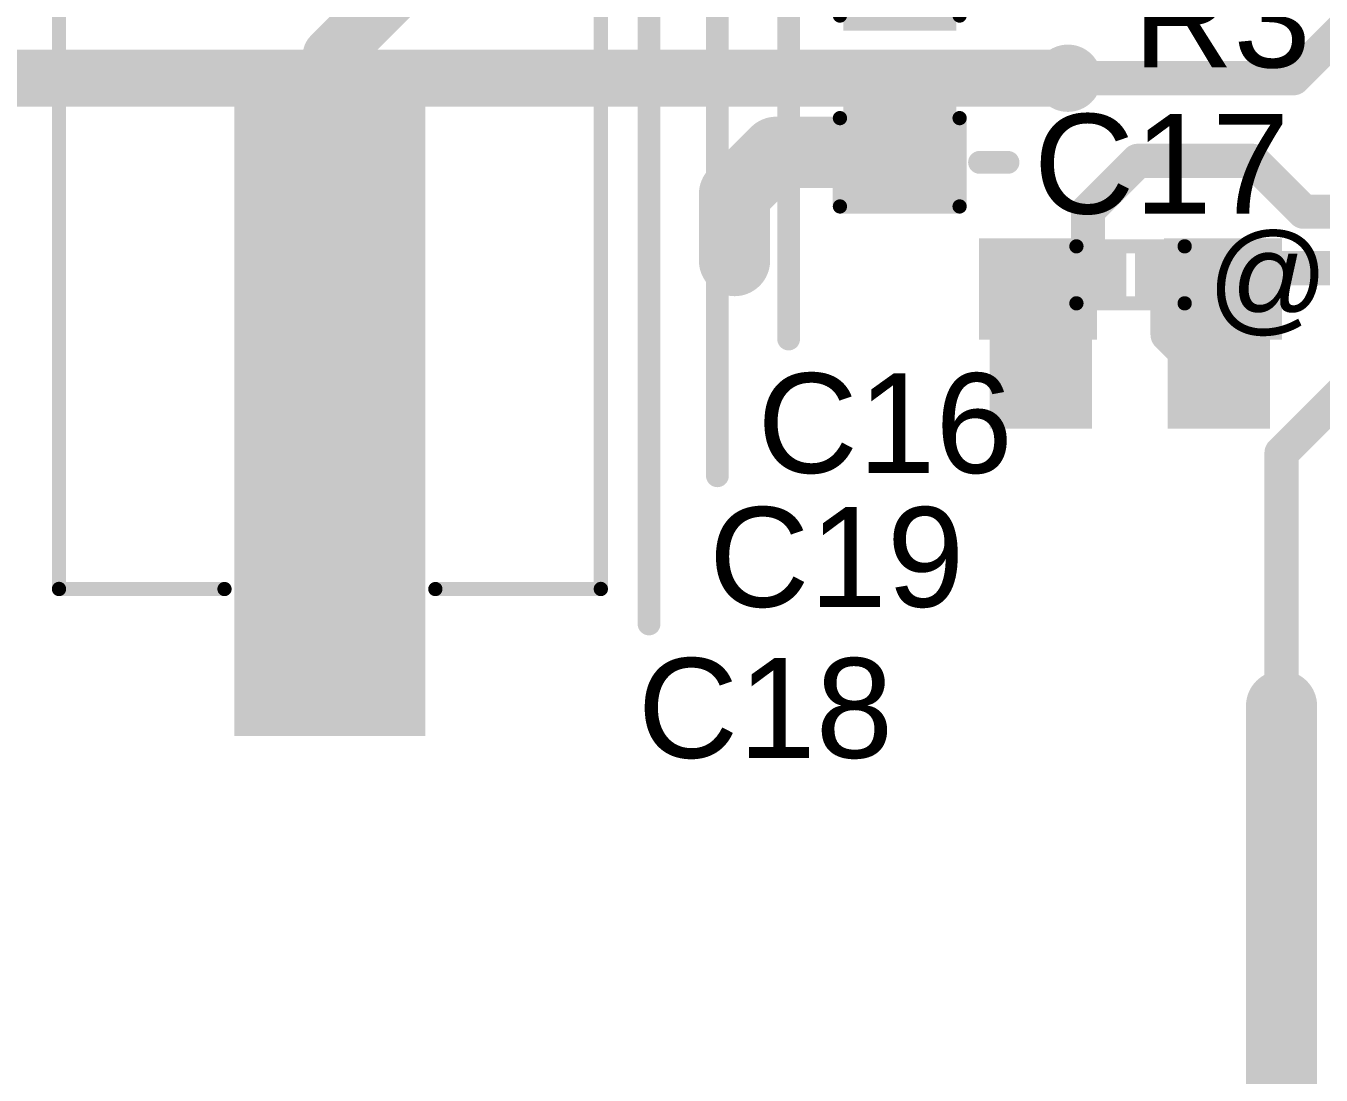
# Model space of a CAD drawing. Header units: millimetres. Extents: x -1.41 to 1.31, y -1.41 to 1.41.
# Drawn here: x -0.8147 to -0.3601, y -0.5969 to -0.2286 of the extents above; entities that cross this region are included whole.
import ezdxf

# ---------------------------------------------------------------- set-up
doc = ezdxf.new("R2010")
doc.units = ezdxf.units.MM
doc.header["$MEASUREMENT"] = 0
for name, color, linetype in [('BottomLayer', 5, 'Continuous'), ('BottomPaste', 16, 'Continuous'), ('BottomSolder', 6, 'Continuous'), ('Mechanical2', 216, 'Continuous'), ('TopLayer', 1, 'Continuous'), ('TopOverlay', 2, 'Continuous'), ('TopPaste', 8, 'Continuous'), ('TopSolder', 216, 'Continuous'), ('ViaHoleLayer', 16, 'Continuous')]:
    doc.layers.add(name, color=color, linetype=linetype)
doc.styles.add('Arial', font='arial.ttf', dxfattribs={"height": 0.2})

# ---------------------------------------------------------------- blocks, each defined once
blk = doc.blocks.new('HCM4920000000ABJT_23')
at = {"layer": 'TopLayer'}
blk.add_hatch(color=1, dxfattribs=at).paths.add_polyline_path([(0.06006, 0.02852), (0.27659, 0.02852), (0.27659, -0.03053), (0.06006, -0.03053)])
at = {"layer": 'TopPaste'}
blk.add_hatch(color=8, dxfattribs=at).paths.add_polyline_path([(0.06006, 0.02852), (0.27659, 0.02852), (0.27659, -0.03053), (0.06006, -0.03053)])
at = {"layer": 'TopSolder'}
blk.add_hatch(color=216, dxfattribs=at).paths.add_polyline_path([(0.05606, 0.03252), (0.28059, 0.03252), (0.28059, -0.03453), (0.05606, -0.03453)])
at = {"layer": 'TopOverlay', "const_width": 0.005}
for points in [[(0.22892, 0.09408), (-0.22696, 0.09408)], [(0.22896, 0.036), (0.22896, 0.09408)], [(0.22896, -0.09609), (0.22896, -0.038)], [(0.22892, -0.09609), (-0.22696, -0.09609)]]:
    blk.add_lwpolyline(points, dxfattribs=at)
at = {"layer": 'TopOverlay', "const_width": 0.0025}
for points in [[(0.22767, 0.09408, 1), (0.23017, 0.09408, 1)], [(0.22771, 0.09408, 1), (0.23021, 0.09408, 1)], [(0.22771, 0.036, 1), (0.23021, 0.036, 1)], [(0.22771, -0.038, 1), (0.23021, -0.038, 1)], [(0.22767, -0.09609, 1), (0.23017, -0.09609, 1)], [(0.22771, -0.09609, 1), (0.23021, -0.09609, 1)]]:
    blk.add_lwpolyline(points, format="xyb", close=True, dxfattribs=at)
blk = doc.blocks.new('R___0201_84')
at = {"layer": 'TopLayer'}
for points in [[(-0.01614, 0.00728), (-0.00551, 0.00728), (-0.00551, -0.00728), (-0.01614, -0.00728)], [(0.00551, 0.00728), (0.01614, 0.00728), (0.01614, -0.00728), (0.00551, -0.00728)]]:
    blk.add_hatch(color=1, dxfattribs=at).paths.add_polyline_path(points)
at = {"layer": 'TopPaste'}
for points in [[(-0.01614, 0.00728), (-0.00551, 0.00728), (-0.00551, -0.00728), (-0.01614, -0.00728)], [(0.00551, 0.00728), (0.01614, 0.00728), (0.01614, -0.00728), (0.00551, -0.00728)]]:
    blk.add_hatch(color=8, dxfattribs=at).paths.add_polyline_path(points)
at = {"layer": 'TopSolder'}
for points in [[(-0.02014, 0.01128), (-0.00151, 0.01128), (-0.00151, -0.01128), (-0.02014, -0.01128)], [(0.00151, 0.01128), (0.02014, 0.01128), (0.02014, -0.01128), (0.00151, -0.01128)]]:
    blk.add_hatch(color=216, dxfattribs=at).paths.add_polyline_path(points)
at = {"layer": 'TopOverlay', "const_width": 0.005}
for points in [[(-0.019, 0.01), (0.019, 0.01)], [(-0.019, -0.01), (-0.019, 0.01)], [(0.019, -0.01), (0.019, 0.01)], [(-0.019, -0.01), (0.019, -0.01)]]:
    blk.add_lwpolyline(points, dxfattribs=at)
at = {"layer": 'TopOverlay', "const_width": 0.0025}
for points in [[(-0.02025, 0.01, 1), (-0.01775, 0.01, 1)], [(-0.02025, 0.01, 1), (-0.01775, 0.01, 1)], [(0.01775, 0.01, 1), (0.02025, 0.01, 1)], [(0.01775, 0.01, 1), (0.02025, 0.01, 1)], [(-0.02025, -0.01, 1), (-0.01775, -0.01, 1)], [(-0.02025, -0.01, 1), (-0.01775, -0.01, 1)], [(0.01775, -0.01, 1), (0.02025, -0.01, 1)], [(0.01775, -0.01, 1), (0.02025, -0.01, 1)]]:
    blk.add_lwpolyline(points, format="xyb", close=True, dxfattribs=at)
blk = doc.blocks.new('IND_0603_B_85')
at = {"layer": 'BottomLayer'}
for points in [[(-0.04921, 0.01378), (-0.01575, 0.01378), (-0.01575, -0.01378), (-0.04921, -0.01378)], [(0.01575, 0.01378), (0.04921, 0.01378), (0.04921, -0.01378), (0.01575, -0.01378)]]:
    blk.add_hatch(color=5, dxfattribs=at).paths.add_polyline_path(points)
at = {"layer": 'BottomPaste'}
for points in [[(-0.04921, 0.01378), (-0.01575, 0.01378), (-0.01575, -0.01378), (-0.04921, -0.01378)], [(0.01575, 0.01378), (0.04921, 0.01378), (0.04921, -0.01378), (0.01575, -0.01378)]]:
    blk.add_hatch(color=16, dxfattribs=at).paths.add_polyline_path(points)
at = {"layer": 'BottomSolder'}
for points in [[(-0.05321, 0.01778), (-0.01175, 0.01778), (-0.01175, -0.01778), (-0.05321, -0.01778)], [(0.01175, 0.01778), (0.05321, 0.01778), (0.05321, -0.01778), (0.01175, -0.01778)]]:
    blk.add_hatch(color=6, dxfattribs=at).paths.add_polyline_path(points)
blk = doc.blocks.new('C___0603_94')
at = {"layer": 'TopLayer'}
for points in [[(-0.015, 0.0175), (-0.015, -0.0175), (-0.045, -0.0175), (-0.045, 0.0175)], [(0.045, 0.0175), (0.045, -0.0175), (0.015, -0.0175), (0.015, 0.0175)]]:
    blk.add_hatch(color=1, dxfattribs=at).paths.add_polyline_path(points)
at = {"layer": 'TopPaste'}
for points in [[(-0.015, 0.0175), (-0.015, -0.0175), (-0.045, -0.0175), (-0.045, 0.0175)], [(0.045, 0.0175), (0.045, -0.0175), (0.015, -0.0175), (0.015, 0.0175)]]:
    blk.add_hatch(color=8, dxfattribs=at).paths.add_polyline_path(points)
at = {"layer": 'TopSolder'}
for points in [[(-0.01264, 0.01986), (-0.01264, -0.01986), (-0.04736, -0.01986), (-0.04736, 0.01986)], [(0.04736, 0.01986), (0.04736, -0.01986), (0.01264, -0.01986), (0.01264, 0.01986)]]:
    blk.add_hatch(color=216, dxfattribs=at).paths.add_polyline_path(points)
at = {"layer": 'TopOverlay', "const_width": 0.005}
for points in [[(-0.049, 0.021), (-0.049, -0.021)], [(-0.049, 0.021), (-0.018, 0.021)], [(0.018, 0.021), (0.049, 0.021)], [(0.049, 0.021), (0.049, -0.021)], [(-0.049, -0.021), (-0.018, -0.021)], [(0.018, -0.021), (0.049, -0.021)]]:
    blk.add_lwpolyline(points, dxfattribs=at)
at = {"layer": 'TopOverlay', "const_width": 0.0025}
for points in [[(-0.05025, 0.021, 1), (-0.04775, 0.021, 1)], [(-0.05025, 0.021, 1), (-0.04775, 0.021, 1)], [(-0.01925, 0.021, 1), (-0.01675, 0.021, 1)], [(0.01675, 0.021, 1), (0.01925, 0.021, 1)], [(0.04775, 0.021, 1), (0.05025, 0.021, 1)], [(0.04775, 0.021, 1), (0.05025, 0.021, 1)], [(-0.05025, -0.021, 1), (-0.04775, -0.021, 1)], [(-0.05025, -0.021, 1), (-0.04775, -0.021, 1)], [(-0.01925, -0.021, 1), (-0.01675, -0.021, 1)], [(0.01675, -0.021, 1), (0.01925, -0.021, 1)], [(0.04775, -0.021, 1), (0.05025, -0.021, 1)], [(0.04775, -0.021, 1), (0.05025, -0.021, 1)]]:
    blk.add_lwpolyline(points, format="xyb", close=True, dxfattribs=at)

msp = doc.modelspace()

# ---------------------------------------------------------------- hatches: boundary and pattern name
at = {"layer": 'BottomLayer'}
h = msp.add_hatch(color=5, dxfattribs=at)
edge = h.paths.add_edge_path()
edge.add_arc((-0.449, -0.247), 0.01181, 0, 360)
h = msp.add_hatch(color=5, dxfattribs=at)
edge = h.paths.add_edge_path()
edge.add_arc((-0.566, -0.311), 0.01181, 0, 360)
for points in [[(-0.47648, -0.37), (-0.44048, -0.37), (-0.44048, -0.307), (-0.47648, -0.307)], [(-0.414, -0.37), (-0.378, -0.37), (-0.378, -0.307), (-0.414, -0.307)]]:
    msp.add_hatch(color=5, dxfattribs=at).paths.add_polyline_path(points)
h = msp.add_hatch(color=5, dxfattribs=at)
edge = h.paths.add_edge_path()
edge.add_arc((-0.45948, -0.354), 0.01181, 0, 360)
h = msp.add_hatch(color=5, dxfattribs=at)
edge = h.paths.add_edge_path()
edge.add_arc((-0.397, -0.354), 0.01181, 0, 360)
at = {"layer": 'TopLayer'}
h = msp.add_hatch(color=1, dxfattribs=at)
edge = h.paths.add_edge_path()
edge.add_arc((-0.449, -0.247), 0.01181, 0, 360)
h = msp.add_hatch(color=1, dxfattribs=at)
edge = h.paths.add_edge_path()
edge.add_arc((-0.566, -0.311), 0.01181, 0, 360)
for points in [[(-0.45165, -0.328), (-0.43165, -0.328), (-0.43165, -0.304), (-0.45165, -0.304)], [(-0.424, -0.328), (-0.404, -0.328), (-0.404, -0.304), (-0.424, -0.304)]]:
    msp.add_hatch(color=1, dxfattribs=at).paths.add_polyline_path(points)
h = msp.add_hatch(color=1, dxfattribs=at)
edge = h.paths.add_edge_path()
edge.add_arc((-0.45948, -0.354), 0.01181, 0, 360)
h = msp.add_hatch(color=1, dxfattribs=at)
edge = h.paths.add_edge_path()
edge.add_arc((-0.397, -0.354), 0.01181, 0, 360)
at = {"layer": 'ViaHoleLayer'}
h = msp.add_hatch(color=16, dxfattribs=at)
edge = h.paths.add_edge_path()
edge.add_arc((-0.449, -0.247), 0.00591, 0, 360)
h = msp.add_hatch(color=16, dxfattribs=at)
edge = h.paths.add_edge_path()
edge.add_arc((-0.566, -0.311), 0.00591, 0, 360)
h = msp.add_hatch(color=16, dxfattribs=at)
edge = h.paths.add_edge_path()
edge.add_arc((-0.45948, -0.354), 0.00591, 0, 360)
h = msp.add_hatch(color=16, dxfattribs=at)
edge = h.paths.add_edge_path()
edge.add_arc((-0.397, -0.354), 0.00591, 0, 360)

# ---------------------------------------------------------------- linework, layer by layer
at = {"layer": 'BottomLayer'}
for points, const_width in [([(-0.97, -0.247), (-0.449, -0.247)], 0.02), ([(-0.397, -0.32348), (-0.39452, -0.321)], 0.025)]:
    msp.add_lwpolyline(points, dxfattribs=dict(at, const_width=const_width))
for points, const_width in [([(-0.454, -0.247, 1), (-0.444, -0.247, 1)], 0.01), ([(-0.40077, -0.321, 1), (-0.38827, -0.321, 1)], 0.0125), ([(-0.40325, -0.32348, 1), (-0.39075, -0.32348, 1)], 0.0125)]:
    msp.add_lwpolyline(points, format="xyb", close=True, dxfattribs=dict(at, const_width=const_width))
at = {"layer": 'Mechanical2', "const_width": 0.015}
msp.add_lwpolyline([(1.30453, -0.50159, -5.376897), (1.30384, 0.50339)], format="xyb", dxfattribs=at)
at = {"layer": 'TopLayer'}
for points, const_width in [([(-0.70757, -0.23909), (-0.68397, -0.2155)], 0.02), ([(-0.36983, -0.247), (-0.345, -0.22217)], 0.012), ([(-0.70757, -0.36521), (-0.70757, -0.23909)], 0.02), ([(-0.449, -0.247), (-0.36983, -0.247)], 0.012), ([(-0.566, -0.28764), (-0.55136, -0.273)], 0.025), ([(-0.55136, -0.273), (-0.508, -0.273)], 0.025), ([(-0.44191, -0.29344), (-0.42447, -0.276)], 0.012), ([(-0.42447, -0.276), (-0.38409, -0.276)], 0.012), ([(-0.38409, -0.276), (-0.36624, -0.29385)], 0.012), ([(-0.566, -0.311), (-0.566, -0.28764)], 0.025), ([(-0.44191, -0.31691), (-0.44191, -0.29344)], 0.012), ([(-0.36624, -0.29385), (-0.29912, -0.29385)], 0.012), ([(-0.4148, -0.31503), (-0.4134, -0.31363)], 0.012), ([(-0.4148, -0.31503), (-0.4142, -0.31503)], 0.012), ([(-0.4134, -0.31363), (-0.29921, -0.31363)], 0.012), ([(-0.44191, -0.31691), (-0.43783, -0.321)], 0.012), ([(-0.414, -0.337), (-0.414, -0.316)], 0.012), ([(-0.374, -0.37853), (-0.32869, -0.33322)], 0.012), ([(-0.414, -0.337), (-0.397, -0.354)], 0.012), ([(-0.708, -0.36565), (-0.70757, -0.36521)], 0.02), ([(-0.374, -0.46737), (-0.374, -0.37853)], 0.012), ([(-0.374, -0.74), (-0.374, -0.46737)], 0.025)]:
    msp.add_lwpolyline(points, dxfattribs=dict(at, const_width=const_width))
for points, const_width in [([(-0.71257, -0.23909, 1), (-0.70257, -0.23909, 1)], 0.01), ([(-0.71257, -0.23909, 1), (-0.70257, -0.23909, 1)], 0.01), ([(-0.452, -0.247, 1), (-0.446, -0.247, 1)], 0.006), ([(-0.37283, -0.247, 1), (-0.36683, -0.247, 1)], 0.006), ([(-0.37283, -0.247, 1), (-0.36683, -0.247, 1)], 0.006), ([(-0.55761, -0.273, 1), (-0.54511, -0.273, 1)], 0.0125), ([(-0.55761, -0.273, 1), (-0.54511, -0.273, 1)], 0.0125), ([(-0.51425, -0.273, 1), (-0.50175, -0.273, 1)], 0.0125), ([(-0.42747, -0.276, 1), (-0.42147, -0.276, 1)], 0.006), ([(-0.42747, -0.276, 1), (-0.42147, -0.276, 1)], 0.006), ([(-0.38709, -0.276, 1), (-0.38109, -0.276, 1)], 0.006), ([(-0.38709, -0.276, 1), (-0.38109, -0.276, 1)], 0.006), ([(-0.57225, -0.28764, 1), (-0.55975, -0.28764, 1)], 0.0125), ([(-0.57225, -0.28764, 1), (-0.55975, -0.28764, 1)], 0.0125), ([(-0.44491, -0.29344, 1), (-0.43891, -0.29344, 1)], 0.006), ([(-0.44491, -0.29344, 1), (-0.43891, -0.29344, 1)], 0.006), ([(-0.36924, -0.29385, 1), (-0.36324, -0.29385, 1)], 0.006), ([(-0.36924, -0.29385, 1), (-0.36324, -0.29385, 1)], 0.006), ([(-0.57225, -0.311, 1), (-0.55975, -0.311, 1)], 0.0125), ([(-0.4178, -0.31503, 1), (-0.4118, -0.31503, 1)], 0.006), ([(-0.4178, -0.31503, 1), (-0.4118, -0.31503, 1)], 0.006), ([(-0.4172, -0.31503, 1), (-0.4112, -0.31503, 1)], 0.006), ([(-0.4164, -0.31363, 1), (-0.4104, -0.31363, 1)], 0.006), ([(-0.4164, -0.31363, 1), (-0.4104, -0.31363, 1)], 0.006), ([(-0.44491, -0.31691, 1), (-0.43891, -0.31691, 1)], 0.006), ([(-0.44491, -0.31691, 1), (-0.43891, -0.31691, 1)], 0.006), ([(-0.417, -0.316, 1), (-0.411, -0.316, 1)], 0.006), ([(-0.44083, -0.321, 1), (-0.43483, -0.321, 1)], 0.006), ([(-0.417, -0.337, 1), (-0.411, -0.337, 1)], 0.006), ([(-0.417, -0.337, 1), (-0.411, -0.337, 1)], 0.006), ([(-0.4, -0.354, 1), (-0.394, -0.354, 1)], 0.006), ([(-0.713, -0.36565, 1), (-0.703, -0.36565, 1)], 0.01), ([(-0.71257, -0.36521, 1), (-0.70257, -0.36521, 1)], 0.01), ([(-0.71257, -0.36521, 1), (-0.70257, -0.36521, 1)], 0.01), ([(-0.377, -0.37853, 1), (-0.371, -0.37853, 1)], 0.006), ([(-0.377, -0.37853, 1), (-0.371, -0.37853, 1)], 0.006), ([(-0.38025, -0.46737, 1), (-0.36775, -0.46737, 1)], 0.0125), ([(-0.377, -0.46737, 1), (-0.371, -0.46737, 1)], 0.006)]:
    msp.add_lwpolyline(points, format="xyb", close=True, dxfattribs=dict(at, const_width=const_width))
at = {"layer": 'TopOverlay', "const_width": 0.008}
for points in [[(-0.596, -0.43853), (-0.596, -0.08653)], [(-0.572, -0.38653), (-0.572, -0.15253)], [(-0.547, -0.33853), (-0.547, -0.19053)], [(-0.48, -0.27653), (-0.47, -0.27653)]]:
    msp.add_lwpolyline(points, dxfattribs=at)
at = {"layer": 'TopOverlay', "const_width": 0.004}
for points in [[(-0.482, -0.27653, 1), (-0.478, -0.27653, 1)], [(-0.472, -0.27653, 1), (-0.468, -0.27653, 1)], [(-0.549, -0.33853, 1), (-0.545, -0.33853, 1)], [(-0.574, -0.38653, 1), (-0.57, -0.38653, 1)], [(-0.598, -0.43853, 1), (-0.594, -0.43853, 1)]]:
    msp.add_lwpolyline(points, format="xyb", close=True, dxfattribs=at)

# ---------------------------------------------------------------- block references
for name, p, rotation in [('HCM4920000000ABJT_23', (-0.707, -0.19732), 270), ('C___0603_94', (-0.508, -0.243), 90)]:
    msp.add_blockref(name, p, dxfattribs=dict(rotation=rotation))
for name, p in [('IND_0603_B_85', (-0.427, -0.321)), ('R___0201_84', (-0.427, -0.316))]:
    msp.add_blockref(name, p)

# ---------------------------------------------------------------- texts
at = {"layer": 'TopOverlay', "style": 'Arial'}
for s, p in [('R3', (-0.42619, -0.24319)), ('C17', (-0.461, -0.29453)), ('C16', (-0.558, -0.38553)), ('C19', (-0.575, -0.43253)), ('C18', (-0.6, -0.48553))]:
    msp.add_text(s, height=0.035, dxfattribs=at).set_placement(p)
msp.add_text('@', height=0.03, rotation=360, dxfattribs=at).set_placement((-0.4, -0.33153))

doc.saveas('drawing.dxf')
